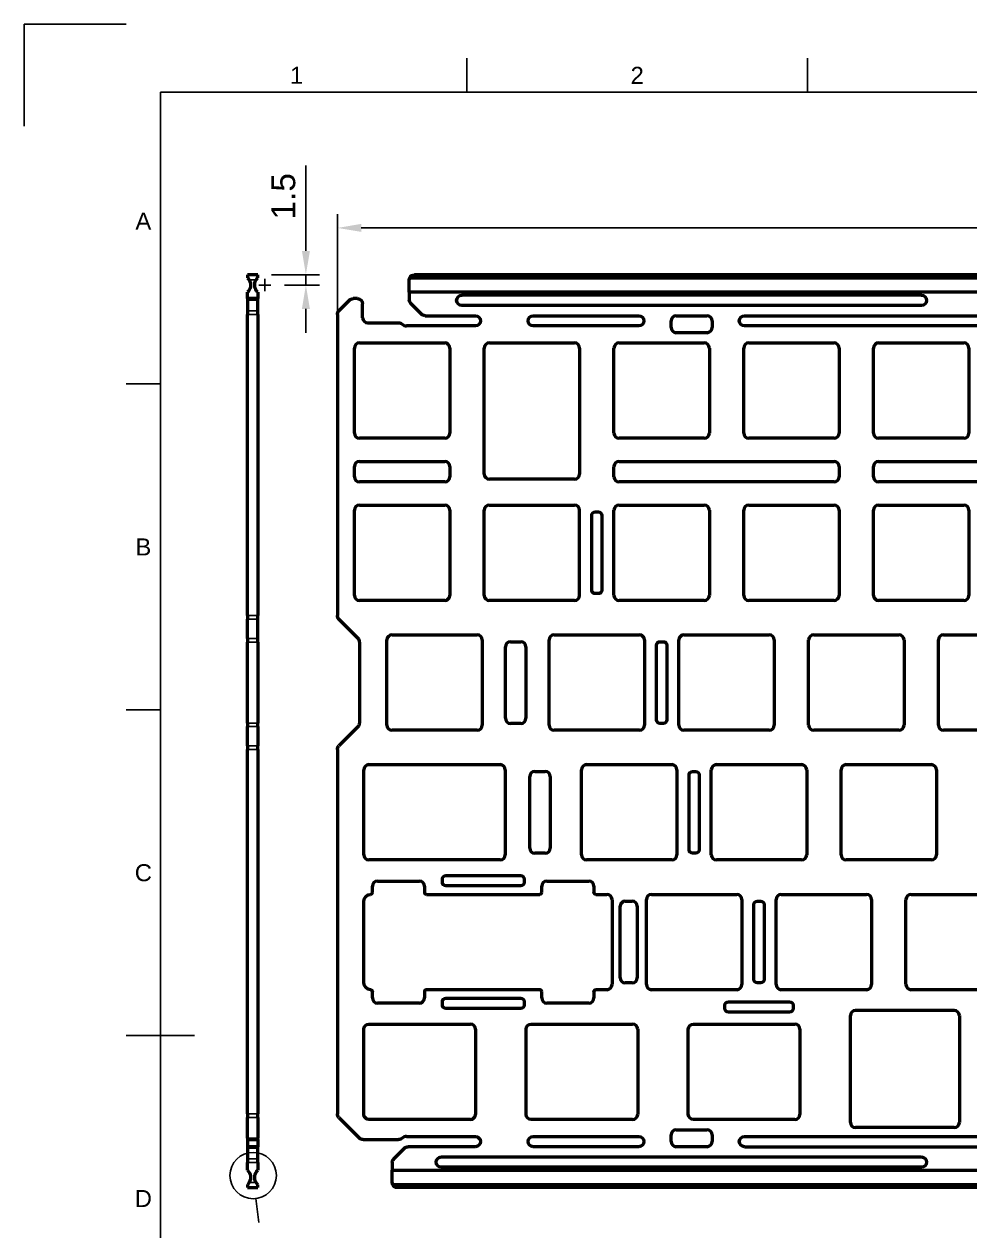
# Model space of a CAD drawing. Header units: millimetres. Extents: x 0 to 420, y 0 to 297.
# Drawn here: x 0 to 138.8, y 119.8 to 297 of the extents above; entities that cross this region are included whole.
import ezdxf
from ezdxf.enums import TextEntityAlignment as Align

# ---------------------------------------------------------------- set-up
doc = ezdxf.new("R2010")
doc.units = ezdxf.units.MM
doc.header["$LTSCALE"] = 0.75
doc.linetypes.add('CENTER2', pattern=[28.575, 19.05, -3.175, 3.175, -3.175])
for name, color, linetype, lineweight in [('Annotations', 7, 'Continuous', 25), ('Border', 7, 'Continuous', 25), ('Center Lines', 7, 'CENTER2', 25), ('Dimensions', 7, 'Continuous', 25), ('Visible', 7, 'Continuous', 50), ('Visible Narrow', 7, 'Continuous', 25)]:
    doc.layers.add(name, color=color, linetype=linetype, lineweight=lineweight)
doc.styles.add('FusionTitle', font='ARIALUNI.ttf')
doc.styles.get("Standard").update_dxf_attribs({"font": 'ARIALUNI.ttf'})
doc.dimstyles.new('ISO-25', dxfattribs={"dimtxt": 3.5, "dimasz": 3.5, "dimexe": 2, "dimexo": 2, "dimgap": 1.5, "dimtad": 1, "dimdsep": 46, "dimtxsty": 'Standard', "dimcen": 0, "dimclrd": 256, "dimclre": 256, "dimclrt": 256, "dimazin": 2, "dimtp": 0.1, "dimtm": 0.1, "dimtfac": 0.714, "dimtmove": 0, "dimatfit": 3, "dimfxl": 1, "dimarcsym": 0})

# ---------------------------------------------------------------- blocks, each defined once
blk = doc.blocks.new('ISO_A3_SHEET')
at = {"layer": 'Border'}
for p, q in [((15, 297), (0, 297)), ((0, 297), (0, 282)), ((65, 292), (65, 287)), ((115, 292), (115, 287)), ((410, 287), (20, 287)), ((20, 287), (20, 10)), ((15, 244.16666), (20, 244.16666)), ((15, 196.33333), (20, 196.33333)), ((15, 148.5), (25, 148.5))]:
    blk.add_line(p, q, dxfattribs=at)
at = {"layer": 'Border', "style": 'FusionTitle'}
for s, p in [('1', (40, 289.5)), ('2', (90, 289.5)), ('A', (17.5, 268.08333)), ('B', (17.5, 220.25)), ('C', (17.5, 172.41667)), ('D', (17.5, 124.58334))]:
    blk.add_text(s, height=2.5, dxfattribs=at).set_placement(p, align=Align.MIDDLE)
blk = doc.blocks.new('*U4')
at = {"layer": 'Center Lines', "color": 0, "linetype": 'Continuous', "ltscale": 0.75}
for p, q in [((-0.89, 0), (0.89, 0)), ((0, -0.89), (0, 0.89))]:
    blk.add_line(p, q, dxfattribs=at)
blk = doc.blocks.new('*D8')
at = {"layer": 'Defpoints', "color": 0}
for p in [(34.29, 260.2), (36.24, 258.7), (41.36, 260.2)]:
    blk.add_point(p, dxfattribs=at)
at = {"layer": 'Dimensions', "lineweight": -2}
for p, q in [((41.36, 263.7), (41.36, 276.26)), ((36.29, 260.2), (43.36, 260.2)), ((38.24, 258.7), (43.36, 258.7)), ((41.36, 258.7), (41.36, 260.2)), ((41.36, 255.2), (41.36, 251.7))]:
    blk.add_line(p, q, dxfattribs=at)
at = {"layer": 'Dimensions'}
for points in [[(40.78, 263.7), (41.95, 263.7), (41.36, 260.2)], [(40.78, 255.2), (41.95, 255.2), (41.36, 258.7)]]:
    blk.add_solid(points, dxfattribs=at)
at = {"layer": 'Dimensions', "insert": (38.07, 271.73), "char_height": 3.5, "attachment_point": 5, "rotation": 90}
blk.add_mtext('1.5', dxfattribs=at)
blk = doc.blocks.new('*D20')
at = {"lineweight": -2}
for p, q in [((45.99, 234.27), (45.99, 269.08)), ((393.6, 234.27), (393.6, 269.08)), ((49.49, 267.08), (390.1, 267.08))]:
    blk.add_line(p, q, dxfattribs=at)
for points in [[(49.49, 267.67), (49.49, 266.5), (45.99, 267.08)], [(390.1, 267.67), (390.1, 266.5), (393.6, 267.08)]]:
    blk.add_solid(points)
at = {"layer": 'Defpoints', "color": 0}
for p in [(393.6, 267.08), (45.99, 232.27, 0.75), (393.6, 232.27, 0.75)]:
    blk.add_point(p, dxfattribs=at)
at = {"insert": (219.8, 270.33), "char_height": 3.5, "attachment_point": 5}
blk.add_mtext('347.61', dxfattribs=at)

msp = doc.modelspace()

# ---------------------------------------------------------------- linework, layer by layer
at = {"layer": 'Annotations', "linetype": 'Continuous', "lineweight": 25}
msp.add_line((34.027, 124.577), (34.443, 121.083), dxfattribs=at)
msp.add_circle((33.623, 127.955), 3.403, dxfattribs=at)
at = {"layer": 'Visible', "extrusion": (1, -2e-16, 2.966e-13)}
for p, q in [((34.292, 260.197, 162.506), (32.792, 260.197, 162.506)), ((32.792, 256.697, 163.256), (32.792, 257.626, 163.256)), ((34.292, 257.626, 163.256), (34.292, 256.697, 163.256)), ((34.292, 256.697, 171.496), (32.792, 256.697, 171.496)), ((32.792, 256.477, 172.026), (32.792, 254.917, 173.587)), ((34.292, 254.917, 173.587), (34.292, 256.477, 172.026)), ((32.792, 210.158, 173.806), (32.792, 254.386, 173.806)), ((34.292, 254.386, 173.806), (34.292, 210.158, 173.806)), ((32.792, 206.804, 170.763), (32.792, 209.627, 173.587)), ((34.292, 206.804, 170.763), (34.292, 209.627, 173.587)), ((32.792, 194.395, 170.544), (32.792, 206.274, 170.544)), ((34.292, 206.274, 170.544), (34.292, 194.395, 170.544)), ((32.792, 191.042, 173.587), (32.792, 193.865, 170.763)), ((34.292, 193.865, 170.763), (34.292, 191.042, 173.587)), ((32.792, 136.995, 173.806), (32.792, 190.511, 173.806)), ((34.292, 190.511, 173.806), (34.292, 136.995, 173.806)), ((32.792, 133.454, 170.576), (32.792, 136.465, 173.587)), ((34.292, 136.465, 173.587), (34.292, 133.454, 170.576)), ((32.792, 133.235, 170.046), (34.292, 133.235, 170.046)), ((34.292, 132.185, 163.425), (32.792, 132.185, 163.425)), ((32.792, 131.965, 163.955), (32.792, 130.384, 165.537)), ((34.292, 130.384, 165.537), (34.292, 131.965, 163.955)), ((32.792, 128.756, 165.756), (32.792, 129.853, 165.756)), ((34.292, 129.853, 165.756), (34.292, 128.756, 165.756)), ((32.792, 126.185, 165.006), (34.292, 126.185, 165.006))]:
    msp.add_line(p, q, dxfattribs=at)
at = {"layer": 'Visible'}
for p, q in [((56.613, 259.768, 0.75), (382.981, 259.768, 0.75)), ((382.304, 260.197, 0.75), (57.291, 260.197, 0.75)), ((216.787, 257.626, 0.75), (56.541, 257.626, 0.75)), ((56.541, 257.626, 0.75), (56.541, 256.528, 0.75)), ((131.741, 257.197, 0.75), (64.241, 257.197, 0.75)), ((46.211, 254.917, 0.75), (47.771, 256.477, 0.75)), ((48.941, 256.697, 0.75), (48.302, 256.697, 0.75)), ((49.691, 253.897, 0.75), (49.691, 255.947, 0.75)), ((58.342, 254.417, 0.75), (56.761, 255.998, 0.75)), ((131.741, 255.697, 0.75), (64.241, 255.697, 0.75)), ((45.991, 254.386, 0.75), (45.991, 210.158, 0.75)), ((58.872, 254.197, 0.75), (66.241, 254.197, 0.75)), ((74.741, 254.197, 0.75), (90.241, 254.197, 0.75)), ((94.991, 252.447, 0.75), (94.991, 253.447, 0.75)), ((95.741, 254.197, 0.75), (100.241, 254.197, 0.75)), ((100.991, 253.447, 0.75), (100.991, 252.447, 0.75)), ((105.741, 254.197, 0.75), (167.394, 254.197, 0.75)), ((50.441, 253.147, 0.75), (54.977, 253.147, 0.75)), ((66.241, 252.697, 0.75), (56.148, 252.697, 0.75)), ((90.241, 252.697, 0.75), (74.741, 252.697, 0.75)), ((100.241, 251.697, 0.75), (95.741, 251.697, 0.75)), ((167.394, 252.697, 0.75), (105.741, 252.697, 0.75)), ((49.241, 250.197, 0.75), (61.741, 250.197, 0.75)), ((68.293, 250.197, 0.75), (80.793, 250.197, 0.75)), ((87.341, 250.197, 0.75), (99.841, 250.197, 0.75)), ((106.391, 250.197, 0.75), (118.891, 250.197, 0.75)), ((125.441, 250.197, 0.75), (137.941, 250.197, 0.75)), ((48.491, 236.947, 0.75), (48.491, 249.447, 0.75)), ((62.491, 249.447, 0.75), (62.491, 236.947, 0.75)), ((67.543, 230.947, 0.75), (67.543, 249.447, 0.75)), ((81.543, 249.447, 0.75), (81.543, 230.947, 0.75)), ((86.591, 236.947, 0.75), (86.591, 249.447, 0.75)), ((100.591, 249.447, 0.75), (100.591, 236.947, 0.75)), ((105.641, 236.947, 0.75), (105.641, 249.447, 0.75)), ((119.641, 249.447, 0.75), (119.641, 236.947, 0.75)), ((124.691, 236.947, 0.75), (124.691, 249.447, 0.75)), ((138.691, 249.447, 0.75), (138.691, 236.947, 0.75)), ((61.741, 236.197, 0.75), (49.241, 236.197, 0.75)), ((99.841, 236.197, 0.75), (87.341, 236.197, 0.75)), ((118.891, 236.197, 0.75), (106.391, 236.197, 0.75)), ((137.941, 236.197, 0.75), (125.441, 236.197, 0.75)), ((49.241, 232.791, 0.75), (61.741, 232.791, 0.75)), ((87.341, 232.791, 0.75), (118.891, 232.791, 0.75)), ((125.441, 232.791, 0.75), (156.991, 232.791, 0.75)), ((48.491, 230.541, 0.75), (48.491, 232.041, 0.75)), ((62.491, 232.041, 0.75), (62.491, 230.541, 0.75)), ((86.591, 230.541, 0.75), (86.591, 232.041, 0.75)), ((119.641, 232.041, 0.75), (119.641, 230.541, 0.75)), ((124.691, 230.541, 0.75), (124.691, 232.041, 0.75)), ((61.741, 229.791, 0.75), (49.241, 229.791, 0.75)), ((80.793, 230.197, 0.75), (68.293, 230.197, 0.75)), ((118.891, 229.791, 0.75), (87.341, 229.791, 0.75)), ((156.991, 229.791, 0.75), (125.441, 229.791, 0.75)), ((48.491, 213.135, 0.75), (48.491, 225.635, 0.75)), ((49.241, 226.385, 0.75), (61.741, 226.385, 0.75)), ((62.491, 225.635, 0.75), (62.491, 213.135, 0.75)), ((67.541, 213.135, 0.75), (67.541, 225.635, 0.75)), ((68.291, 226.385, 0.75), (80.791, 226.385, 0.75)), ((81.541, 213.135, 0.75), (81.541, 225.635, 0.75)), ((83.816, 225.385, 0.75), (84.316, 225.385, 0.75)), ((86.591, 213.135, 0.75), (86.591, 225.635, 0.75)), ((87.341, 226.385, 0.75), (99.841, 226.385, 0.75)), ((100.591, 225.635, 0.75), (100.591, 213.135, 0.75)), ((105.641, 213.135, 0.75), (105.641, 225.635, 0.75)), ((106.391, 226.385, 0.75), (118.891, 226.385, 0.75)), ((119.641, 225.635, 0.75), (119.641, 213.135, 0.75)), ((124.691, 213.135, 0.75), (124.691, 225.635, 0.75)), ((125.441, 226.385, 0.75), (137.941, 226.385, 0.75)), ((138.691, 225.635, 0.75), (138.691, 213.135, 0.75)), ((83.316, 213.885, 0.75), (83.316, 224.885, 0.75)), ((84.816, 224.885, 0.75), (84.816, 213.885, 0.75)), ((84.316, 213.385, 0.75), (83.816, 213.385, 0.75)), ((61.741, 212.385, 0.75), (49.241, 212.385, 0.75)), ((80.791, 212.385, 0.75), (68.291, 212.385, 0.75)), ((99.841, 212.385, 0.75), (87.341, 212.385, 0.75)), ((118.891, 212.385, 0.75), (106.391, 212.385, 0.75)), ((137.941, 212.385, 0.75), (125.441, 212.385, 0.75)), ((49.034, 206.804, 0.75), (46.211, 209.627, 0.75)), ((54.004, 207.335, 0.75), (66.504, 207.335, 0.75)), ((77.816, 207.335, 0.75), (90.316, 207.335, 0.75)), ((96.866, 207.335, 0.75), (109.366, 207.335, 0.75)), ((115.916, 207.335, 0.75), (128.416, 207.335, 0.75)), ((134.966, 207.335, 0.75), (147.466, 207.335, 0.75)), ((49.254, 206.274, 0.75), (49.254, 194.395, 0.75)), ((53.254, 194.085, 0.75), (53.254, 206.585, 0.75)), ((67.254, 206.585, 0.75), (67.254, 194.085, 0.75)), ((70.66, 195.085, 0.75), (70.66, 205.585, 0.75)), ((71.41, 206.335, 0.75), (72.91, 206.335, 0.75)), ((73.66, 205.585, 0.75), (73.66, 195.085, 0.75)), ((77.066, 194.085, 0.75), (77.066, 206.585, 0.75)), ((91.066, 206.585, 0.75), (91.066, 194.085, 0.75)), ((92.841, 194.835, 0.75), (92.841, 205.835, 0.75)), ((93.341, 206.335, 0.75), (93.841, 206.335, 0.75)), ((94.341, 205.835, 0.75), (94.341, 194.835, 0.75)), ((96.116, 194.085, 0.75), (96.116, 206.585, 0.75)), ((110.116, 206.585, 0.75), (110.116, 194.085, 0.75)), ((115.166, 194.085, 0.75), (115.166, 206.585, 0.75)), ((129.166, 206.585, 0.75), (129.166, 194.085, 0.75)), ((134.216, 194.085, 0.75), (134.216, 206.585, 0.75)), ((49.034, 193.865, 0.75), (46.211, 191.042, 0.75)), ((66.504, 193.335, 0.75), (54.004, 193.335, 0.75)), ((72.91, 194.335, 0.75), (71.41, 194.335, 0.75)), ((90.316, 193.335, 0.75), (77.816, 193.335, 0.75)), ((93.841, 194.335, 0.75), (93.341, 194.335, 0.75)), ((109.366, 193.335, 0.75), (96.866, 193.335, 0.75)), ((128.416, 193.335, 0.75), (115.916, 193.335, 0.75)), ((147.466, 193.335, 0.75), (134.966, 193.335, 0.75)), ((45.991, 190.511, 0.75), (45.991, 136.995, 0.75)), ((50.624, 188.285, 0.75), (69.886, 188.285, 0.75)), ((82.579, 188.285, 0.75), (95.079, 188.285, 0.75)), ((101.629, 188.285, 0.75), (114.129, 188.285, 0.75)), ((120.679, 188.285, 0.75), (133.179, 188.285, 0.75)), ((49.874, 175.035, 0.75), (49.874, 187.535, 0.75)), ((70.636, 187.535, 0.75), (70.636, 175.035, 0.75)), ((74.232, 176.035, 0.75), (74.232, 186.535, 0.75)), ((74.982, 187.285, 0.75), (76.482, 187.285, 0.75)), ((77.232, 186.535, 0.75), (77.232, 176.035, 0.75)), ((81.829, 175.035, 0.75), (81.829, 187.535, 0.75)), ((95.829, 187.535, 0.75), (95.829, 175.035, 0.75)), ((97.604, 175.785, 0.75), (97.604, 186.785, 0.75)), ((98.104, 187.285, 0.75), (98.604, 187.285, 0.75)), ((99.104, 186.785, 0.75), (99.104, 175.785, 0.75)), ((100.879, 175.035, 0.75), (100.879, 187.535, 0.75)), ((114.879, 187.535, 0.75), (114.879, 175.035, 0.75)), ((119.929, 175.035, 0.75), (119.929, 187.535, 0.75)), ((133.929, 187.535, 0.75), (133.929, 175.035, 0.75)), ((69.886, 174.285, 0.75), (50.624, 174.285, 0.75)), ((76.482, 175.285, 0.75), (74.982, 175.285, 0.75)), ((95.079, 174.285, 0.75), (82.579, 174.285, 0.75)), ((98.604, 175.285, 0.75), (98.104, 175.285, 0.75)), ((114.129, 174.285, 0.75), (101.629, 174.285, 0.75)), ((133.179, 174.285, 0.75), (120.679, 174.285, 0.75)), ((61.897, 171.985, 0.75), (72.897, 171.985, 0.75)), ((51.118, 169.533, 0.75), (51.118, 170.447, 0.75)), ((51.868, 171.197, 0.75), (58.023, 171.197, 0.75)), ((58.773, 170.447, 0.75), (58.773, 169.535, 0.75)), ((61.397, 170.985, 0.75), (61.397, 171.485, 0.75)), ((72.897, 170.485, 0.75), (61.897, 170.485, 0.75)), ((73.397, 171.485, 0.75), (73.397, 170.985, 0.75)), ((75.994, 169.535, 0.75), (75.994, 170.447, 0.75)), ((76.744, 171.197, 0.75), (82.899, 171.197, 0.75)), ((83.649, 170.447, 0.75), (83.649, 169.535, 0.75)), ((59.073, 169.235, 0.75), (75.694, 169.235, 0.75)), ((83.949, 169.235, 0.75), (85.554, 169.235, 0.75)), ((86.304, 168.485, 0.75), (86.304, 155.985, 0.75)), ((91.354, 155.985, 0.75), (91.354, 168.485, 0.75)), ((92.104, 169.235, 0.75), (104.604, 169.235, 0.75)), ((105.354, 168.485, 0.75), (105.354, 155.985, 0.75)), ((110.404, 155.985, 0.75), (110.404, 168.485, 0.75)), ((111.154, 169.235, 0.75), (123.654, 169.235, 0.75)), ((124.404, 168.485, 0.75), (124.404, 155.985, 0.75)), ((129.454, 155.985, 0.75), (129.454, 168.485, 0.75)), ((130.204, 169.235, 0.75), (142.704, 169.235, 0.75)), ((49.874, 156.235, 0.75), (49.874, 168.235, 0.75)), ((87.501, 156.985, 0.75), (87.501, 167.485, 0.75)), ((88.251, 168.235, 0.75), (89.251, 168.235, 0.75)), ((90.001, 167.485, 0.75), (90.001, 156.985, 0.75)), ((107.129, 156.735, 0.75), (107.129, 167.735, 0.75)), ((107.629, 168.235, 0.75), (108.129, 168.235, 0.75)), ((108.629, 167.735, 0.75), (108.629, 156.735, 0.75)), ((89.251, 156.235, 0.75), (88.251, 156.235, 0.75)), ((108.129, 156.235, 0.75), (107.629, 156.235, 0.75)), ((51.118, 154.023, 0.75), (51.118, 154.936, 0.75)), ((58.773, 154.935, 0.75), (58.773, 154.023, 0.75)), ((75.694, 155.235, 0.75), (59.073, 155.235, 0.75)), ((75.994, 154.023, 0.75), (75.994, 154.935, 0.75)), ((83.649, 154.935, 0.75), (83.649, 154.023, 0.75)), ((85.554, 155.235, 0.75), (83.949, 155.235, 0.75)), ((104.604, 155.235, 0.75), (92.104, 155.235, 0.75)), ((123.654, 155.235, 0.75), (111.154, 155.235, 0.75)), ((142.704, 155.235, 0.75), (130.204, 155.235, 0.75)), ((58.023, 153.273, 0.75), (51.868, 153.273, 0.75)), ((61.397, 152.985, 0.75), (61.397, 153.485, 0.75)), ((61.897, 153.985, 0.75), (72.897, 153.985, 0.75)), ((72.897, 152.485, 0.75), (61.897, 152.485, 0.75)), ((73.397, 153.485, 0.75), (73.397, 152.985, 0.75)), ((82.899, 153.273, 0.75), (76.744, 153.273, 0.75)), ((102.879, 152.46, 0.75), (102.879, 152.96, 0.75)), ((103.379, 153.46, 0.75), (112.379, 153.46, 0.75)), ((112.879, 152.96, 0.75), (112.879, 152.46, 0.75)), ((112.379, 151.96, 0.75), (103.379, 151.96, 0.75)), ((121.295, 135.735, 0.75), (121.295, 151.435, 0.75)), ((136.545, 152.185, 0.75), (122.045, 152.185, 0.75)), ((137.295, 151.435, 0.75), (137.295, 135.735, 0.75)), ((49.874, 136.935, 0.75), (49.874, 149.435, 0.75)), ((50.624, 150.185, 0.75), (65.505, 150.185, 0.75)), ((66.255, 149.438, 0.75), (66.255, 136.93, 0.75)), ((73.686, 136.935, 0.75), (73.686, 149.435, 0.75)), ((74.436, 150.185, 0.75), (89.318, 150.185, 0.75)), ((90.068, 149.438, 0.75), (90.068, 136.93, 0.75)), ((97.499, 136.935, 1.5), (97.499, 149.435, 1.5)), ((98.249, 150.185, 1.5), (113.131, 150.185, 1.5)), ((113.881, 149.438, 1.5), (113.881, 136.93, 1.5)), ((46.211, 136.465, 0.75), (49.221, 133.454, 0.75)), ((65.505, 136.185, 0.75), (50.624, 136.185, 0.75)), ((89.318, 136.185, 0.75), (74.436, 136.185, 0.75)), ((95.741, 134.685, 0.75), (100.241, 134.685, 0.75)), ((113.131, 136.185, 1.5), (98.249, 136.185, 1.5)), ((136.545, 134.985, 0.75), (122.045, 134.985, 0.75)), ((49.752, 133.235, 0.75), (54.977, 133.235, 0.75)), ((56.148, 133.685, 0.75), (66.241, 133.685, 0.75)), ((74.741, 133.685, 0.75), (90.241, 133.685, 0.75)), ((94.991, 132.935, 0.75), (94.991, 133.935, 0.75)), ((100.991, 133.935, 0.75), (100.991, 132.935, 0.75)), ((105.741, 133.685, 0.75), (167.394, 133.685, 0.75)), ((54.261, 130.384, 0.75), (55.842, 131.965, 0.75)), ((66.241, 132.185, 0.75), (56.372, 132.185, 0.75)), ((90.241, 132.185, 0.75), (74.741, 132.185, 0.75)), ((100.241, 132.185, 0.75), (95.741, 132.185, 0.75)), ((105.741, 132.185, 0.75), (167.394, 132.185, 0.75)), ((54.041, 129.853, 0.75), (54.041, 128.756, 0.75)), ((61.241, 130.685, 0.75), (131.741, 130.685, 0.75)), ((54.041, 128.756, 0.75), (216.797, 128.756, 0.75)), ((131.741, 129.185, 0.75), (61.241, 129.185, 0.75)), ((385.481, 126.613, 0.75), (54.113, 126.613, 0.75)), ((384.804, 126.185, 0.75), (54.791, 126.185, 0.75))]:
    msp.add_line(p, q, dxfattribs=at)
at = {"layer": 'Visible', "extrusion": (1, -2e-16, 2.966e-13)}
for centre, start, end in [((259.447, 162.506, 32.792), 0, 64.64119), ((255.947, 171.496, 32.792), 0, 45), ((254.386, 173.056, 32.792), 45, 90), ((210.158, 173.056, 32.792), 90, 135), ((206.274, 171.294, 34.292), 270, 315), ((194.395, 171.294, 34.292), 225, 270), ((190.511, 173.056, 32.792), 45, 90), ((136.995, 173.056, 32.792), 90, 135), ((133.985, 170.046, 32.792), 135, 180), ((131.435, 163.425, 32.792), 0, 45), ((129.853, 165.006, 32.792), 45, 90), ((126.935, 165.006, 32.792), 115.35881, 180)]:
    msp.add_arc(centre, 0.75, start, end, dxfattribs=at)
at = {"layer": 'Visible', "extrusion": (2.966e-13, -2e-16, -1)}
for centre, start, end in [((-31.742, 258.697, -163.256), 150, 225.573), ((-35.342, 258.697, -163.256), 314.427, 30), ((-31.742, 127.685, -165.756), 134.427, 210), ((-35.342, 127.685, -165.756), 330, 45.573)]:
    msp.add_arc(centre, 1.5, start, end, dxfattribs=at)
at = {"layer": 'Visible', "extrusion": (-1, 1.12e-14, -2.966e-13)}
for centre, start, end in [((-259.447, 162.506, -34.292), 115.35881, 180), ((-255.947, 171.496, -34.292), 135, 180), ((-254.386, 173.056, -34.292), 90, 135), ((-210.158, 173.056, -34.292), 45, 90), ((-206.274, 171.294, -32.792), 225, 270), ((-194.395, 171.294, -32.792), 270, 315), ((-190.511, 173.056, -34.292), 90, 135), ((-136.995, 173.056, -34.292), 45, 90), ((-132.935, 153.556, -32.792), 246.42182, 0), ((-133.985, 170.046, -34.292), 0, 45), ((-132.935, 153.556, -34.292), 246.42182, 0), ((-131.435, 163.425, -34.292), 135, 180), ((-129.853, 165.006, -34.292), 90, 135), ((-126.935, 165.006, -34.292), 0, 64.64119)]:
    msp.add_arc(centre, 0.75, start, end, dxfattribs=at)
at = {"layer": 'Visible', "extrusion": (1, 0, 0)}
for centre, start, end in [((258.697, 1.8, 56.541), 224.427, 300), ((127.685, 1.8, 54.041), 240, 315.573)]:
    msp.add_arc(centre, 1.5, start, end, dxfattribs=at)
at = {"layer": 'Visible', "extrusion": (0, 1.1e-14, -1)}
for centre, radius, start, end in [((-57.291, 259.447, -0.75), 0.75, 25.35881, 90), ((-64.241, 256.447, -0.75), 0.75, 270, 90), ((-131.741, 256.447, -0.75), 0.75, 90, 270), ((-48.302, 255.947, -0.75), 0.75, 45, 90), ((-48.941, 255.947, -0.75), 0.75, 90, 180), ((-57.291, 256.528, -0.75), 0.75, 315, 0), ((-46.741, 254.386, -0.75), 0.75, 0, 45), ((-58.872, 254.947, -0.75), 0.75, 270, 315), ((-66.241, 253.447, -0.75), 0.75, 90, 270), ((-74.741, 253.447, -0.75), 0.75, 270, 90), ((-90.241, 253.447, -0.75), 0.75, 90, 270), ((-105.741, 253.447, -0.75), 0.75, 270, 90), ((-54.977, 252.397, -0.75), 0.75, 90, 132.02463), ((-83.816, 224.885, -0.75), 0.5, 0, 90), ((-84.316, 224.885, -0.75), 0.5, 90, 180), ((-83.816, 213.885, -0.75), 0.5, 270, 0), ((-84.316, 213.885, -0.75), 0.5, 180, 270), ((-46.741, 210.158, -0.75), 0.75, 315, 0), ((-93.341, 205.835, -0.75), 0.5, 0, 90), ((-93.841, 205.835, -0.75), 0.5, 90, 180), ((-93.341, 194.835, -0.75), 0.5, 270, 0), ((-93.841, 194.835, -0.75), 0.5, 180, 270), ((-46.741, 190.511, -0.75), 0.75, 0, 45), ((-98.104, 186.785, -0.75), 0.5, 0, 90), ((-98.604, 186.785, -0.75), 0.5, 90, 180), ((-98.104, 175.785, -0.75), 0.5, 270, 0), ((-98.604, 175.785, -0.75), 0.5, 180, 270), ((-61.897, 171.485, -0.75), 0.5, 0, 90), ((-72.897, 171.485, -0.75), 0.5, 90, 180), ((-61.897, 170.985, -0.75), 0.5, 270, 0), ((-72.897, 170.985, -0.75), 0.5, 180, 270), ((-50.874, 168.235, -0.75), 1, 0, 87.55761), ((-50.818, 169.533, -0.75), 0.3, 180, 267.55761), ((-83.949, 169.535, -0.75), 0.3, 270, 0), ((-107.629, 167.735, -0.75), 0.5, 0, 90), ((-108.129, 167.735, -0.75), 0.5, 90, 180), ((-50.874, 156.235, -0.75), 1, 272.44239, 0), ((-107.629, 156.735, -0.75), 0.5, 270, 0), ((-108.129, 156.735, -0.75), 0.5, 180, 270), ((-50.818, 154.936, -0.75), 0.3, 92.44239, 180), ((-83.949, 154.935, -0.75), 0.3, 0, 90), ((-61.897, 153.485, -0.75), 0.5, 0, 90), ((-61.897, 152.985, -0.75), 0.5, 270, 0), ((-72.897, 153.485, -0.75), 0.5, 90, 180), ((-72.897, 152.985, -0.75), 0.5, 180, 270), ((-103.379, 152.96, -0.75), 0.5, 0, 90), ((-103.379, 152.46, -0.75), 0.5, 270, 0), ((-112.379, 152.96, -0.75), 0.5, 90, 180), ((-112.379, 152.46, -0.75), 0.5, 180, 270), ((-50.624, 149.435, -0.75), 0.75, 360, 90), ((-74.436, 149.435, -0.75), 0.75, 360, 90), ((-98.249, 149.435, -1.5), 0.75, 360, 90), ((-46.741, 136.995, -0.75), 0.75, 315, 0), ((-50.624, 136.935, -0.75), 0.75, 270, 360), ((-74.436, 136.935, -0.75), 0.75, 270, 360), ((-98.249, 136.935, -1.5), 0.75, 270, 360), ((-49.752, 133.985, -0.75), 0.75, 270, 315), ((-54.977, 133.985, -0.75), 0.75, 227.97537, 270), ((-66.241, 132.935, -0.75), 0.75, 90, 270), ((-74.741, 132.935, -0.75), 0.75, 270, 90), ((-90.241, 132.935, -0.75), 0.75, 90, 270), ((-105.741, 132.935, -0.75), 0.75, 270, 90), ((-56.372, 131.435, -0.75), 0.75, 45, 90), ((-54.791, 129.853, -0.75), 0.75, 0, 45), ((-61.241, 129.935, -0.75), 0.75, 270, 90), ((-131.741, 129.935, -0.75), 0.75, 90, 270), ((-54.791, 126.935, -0.75), 0.75, 270, 334.64119)]:
    msp.add_arc(centre, radius, start, end, dxfattribs=at)
at = {"layer": 'Visible'}
for centre, radius, start, end in [((50.441, 253.897, 0.75), 0.75, 180, 270), ((95.741, 253.447, 0.75), 0.75, 90, 180), ((100.241, 253.447, 0.75), 0.75, 0, 90), ((56.148, 253.697, 0.75), 1, 227.97537, 270), ((95.741, 252.447, 0.75), 0.75, 180, 270), ((100.241, 252.447, 0.75), 0.75, 270, 0), ((49.241, 249.447, 0.75), 0.75, 90, 180), ((61.741, 249.447, 0.75), 0.75, 0, 90), ((68.293, 249.447, 0.75), 0.75, 90, 180), ((80.793, 249.447, 0.75), 0.75, 360, 90), ((87.341, 249.447, 0.75), 0.75, 90, 180), ((99.841, 249.447, 0.75), 0.75, 0, 90), ((106.391, 249.447, 0.75), 0.75, 90, 180), ((118.891, 249.447, 0.75), 0.75, 0, 90), ((125.441, 249.447, 0.75), 0.75, 90, 180), ((137.941, 249.447, 0.75), 0.75, 0, 90), ((49.241, 236.947, 0.75), 0.75, 180, 270), ((61.741, 236.947, 0.75), 0.75, 270, 0), ((87.341, 236.947, 0.75), 0.75, 180, 270), ((99.841, 236.947, 0.75), 0.75, 270, 0), ((106.391, 236.947, 0.75), 0.75, 180, 270), ((118.891, 236.947, 0.75), 0.75, 270, 0), ((125.441, 236.947, 0.75), 0.75, 180, 270), ((137.941, 236.947, 0.75), 0.75, 270, 0), ((49.241, 232.041, 0.75), 0.75, 90, 180), ((61.741, 232.041, 0.75), 0.75, 0, 90), ((87.341, 232.041, 0.75), 0.75, 90, 180), ((118.891, 232.041, 0.75), 0.75, 0, 90), ((125.441, 232.041, 0.75), 0.75, 90, 180), ((49.241, 230.541, 0.75), 0.75, 180, 270), ((61.741, 230.541, 0.75), 0.75, 270, 0), ((68.293, 230.947, 0.75), 0.75, 180, 270), ((80.793, 230.947, 0.75), 0.75, 270, 360), ((87.341, 230.541, 0.75), 0.75, 180, 270), ((118.891, 230.541, 0.75), 0.75, 270, 0), ((125.441, 230.541, 0.75), 0.75, 180, 270), ((49.241, 225.635, 0.75), 0.75, 90, 180), ((61.741, 225.635, 0.75), 0.75, 0, 90), ((68.291, 225.635, 0.75), 0.75, 90, 180), ((80.791, 225.635, 0.75), 0.75, 0, 90), ((87.341, 225.635, 0.75), 0.75, 90, 180), ((99.841, 225.635, 0.75), 0.75, 0, 90), ((106.391, 225.635, 0.75), 0.75, 90, 180), ((118.891, 225.635, 0.75), 0.75, 0, 90), ((125.441, 225.635, 0.75), 0.75, 90, 180), ((137.941, 225.635, 0.75), 0.75, 0, 90), ((49.241, 213.135, 0.75), 0.75, 180, 270), ((61.741, 213.135, 0.75), 0.75, 270, 0), ((68.291, 213.135, 0.75), 0.75, 180, 270), ((80.791, 213.135, 0.75), 0.75, 270, 0), ((87.341, 213.135, 0.75), 0.75, 180, 270), ((99.841, 213.135, 0.75), 0.75, 270, 0), ((106.391, 213.135, 0.75), 0.75, 180, 270), ((118.891, 213.135, 0.75), 0.75, 270, 0), ((125.441, 213.135, 0.75), 0.75, 180, 270), ((137.941, 213.135, 0.75), 0.75, 270, 0), ((54.004, 206.585, 0.75), 0.75, 90, 180), ((66.504, 206.585, 0.75), 0.75, 0, 90), ((77.816, 206.585, 0.75), 0.75, 90, 180), ((90.316, 206.585, 0.75), 0.75, 0, 90), ((96.866, 206.585, 0.75), 0.75, 90, 180), ((109.366, 206.585, 0.75), 0.75, 0, 90), ((115.916, 206.585, 0.75), 0.75, 90, 180), ((128.416, 206.585, 0.75), 0.75, 0, 90), ((134.966, 206.585, 0.75), 0.75, 90, 180), ((48.504, 206.274, 0.75), 0.75, 0, 45), ((71.41, 205.585, 0.75), 0.75, 90, 180), ((72.91, 205.585, 0.75), 0.75, 0, 90), ((71.41, 195.085, 0.75), 0.75, 180, 270), ((72.91, 195.085, 0.75), 0.75, 270, 0), ((48.504, 194.395, 0.75), 0.75, 315, 0), ((54.004, 194.085, 0.75), 0.75, 180, 270), ((66.504, 194.085, 0.75), 0.75, 270, 0), ((77.816, 194.085, 0.75), 0.75, 180, 270), ((90.316, 194.085, 0.75), 0.75, 270, 0), ((96.866, 194.085, 0.75), 0.75, 180, 270), ((109.366, 194.085, 0.75), 0.75, 270, 0), ((115.916, 194.085, 0.75), 0.75, 180, 270), ((128.416, 194.085, 0.75), 0.75, 270, 0), ((134.966, 194.085, 0.75), 0.75, 180, 270), ((50.624, 187.535, 0.75), 0.75, 90, 180), ((69.886, 187.535, 0.75), 0.75, 0, 90), ((82.579, 187.535, 0.75), 0.75, 90, 180), ((95.079, 187.535, 0.75), 0.75, 0, 90), ((101.629, 187.535, 0.75), 0.75, 90, 180), ((114.129, 187.535, 0.75), 0.75, 0, 90), ((120.679, 187.535, 0.75), 0.75, 90, 180), ((133.179, 187.535, 0.75), 0.75, 0, 90), ((74.982, 186.535, 0.75), 0.75, 90, 180), ((76.482, 186.535, 0.75), 0.75, 0, 90), ((74.982, 176.035, 0.75), 0.75, 180, 270), ((76.482, 176.035, 0.75), 0.75, 270, 0), ((50.624, 175.035, 0.75), 0.75, 180, 270), ((69.886, 175.035, 0.75), 0.75, 270, 0), ((82.579, 175.035, 0.75), 0.75, 180, 270), ((95.079, 175.035, 0.75), 0.75, 270, 0), ((101.629, 175.035, 0.75), 0.75, 180, 270), ((114.129, 175.035, 0.75), 0.75, 270, 0), ((120.679, 175.035, 0.75), 0.75, 180, 270), ((133.179, 175.035, 0.75), 0.75, 270, 0), ((51.868, 170.447, 0.75), 0.75, 90, 180), ((58.023, 170.447, 0.75), 0.75, 0, 90), ((76.744, 170.447, 0.75), 0.75, 90, 180), ((82.899, 170.447, 0.75), 0.75, 0, 90), ((59.073, 169.535, 0.75), 0.3, 180, 270), ((75.694, 169.535, 0.75), 0.3, 270, 0), ((85.554, 168.485, 0.75), 0.75, 0, 90), ((92.104, 168.485, 0.75), 0.75, 90, 180), ((104.604, 168.485, 0.75), 0.75, 0, 90), ((111.154, 168.485, 0.75), 0.75, 90, 180), ((123.654, 168.485, 0.75), 0.75, 0, 90), ((130.204, 168.485, 0.75), 0.75, 90, 180), ((88.251, 167.485, 0.75), 0.75, 90, 180), ((89.251, 167.485, 0.75), 0.75, 0, 90), ((85.554, 155.985, 0.75), 0.75, 270, 0), ((88.251, 156.985, 0.75), 0.75, 180, 270), ((89.251, 156.985, 0.75), 0.75, 270, 0), ((92.104, 155.985, 0.75), 0.75, 180, 270), ((104.604, 155.985, 0.75), 0.75, 270, 0), ((111.154, 155.985, 0.75), 0.75, 180, 270), ((123.654, 155.985, 0.75), 0.75, 270, 0), ((130.204, 155.985, 0.75), 0.75, 180, 270), ((59.073, 154.935, 0.75), 0.3, 90, 180), ((75.694, 154.935, 0.75), 0.3, 0, 90), ((51.868, 154.023, 0.75), 0.75, 180, 270), ((58.023, 154.023, 0.75), 0.75, 270, 0), ((76.744, 154.023, 0.75), 0.75, 180, 270), ((82.899, 154.023, 0.75), 0.75, 270, 0), ((122.045, 151.435, 0.75), 0.75, 90, 180), ((136.545, 151.435, 0.75), 0.75, 0, 90), ((65.505, 149.435, 0.75), 0.75, 360, 90), ((89.318, 149.435, 0.75), 0.75, 360, 90), ((113.131, 149.435, 1.5), 0.75, 360, 90), ((65.505, 136.935, 0.75), 0.75, 270, 360), ((89.318, 136.935, 0.75), 0.75, 270, 360), ((113.131, 136.935, 1.5), 0.75, 270, 360), ((95.741, 133.935, 0.75), 0.75, 90, 180), ((100.241, 133.935, 0.75), 0.75, 0, 90), ((122.045, 135.735, 0.75), 0.75, 180, 270), ((136.545, 135.735, 0.75), 0.75, 270, 0), ((56.148, 132.685, 0.75), 1, 90, 132.02463), ((95.741, 132.935, 0.75), 0.75, 180, 270), ((100.241, 132.935, 0.75), 0.75, 270, 0)]:
    msp.add_arc(centre, radius, start, end, dxfattribs=at)
for points, knots in [([(32.792, 259.768, 163.184), (32.806, 259.755, 163.19), (32.819, 259.741, 163.196), (32.913, 259.642, 163.236), (32.985, 259.545, 163.256), (33.041, 259.447, 163.256)], [0.128205205, 0.128205205, 0.128205205, 0.128205205, 0.133798727, 0.133798727, 0.167804232, 0.167804232, 0.167804232, 0.167804232]), ([(34.043, 259.447, 163.256), (34.1, 259.545, 163.256), (34.172, 259.642, 163.236), (34.265, 259.741, 163.196), (34.279, 259.755, 163.19), (34.292, 259.768, 163.184)], [0.400891752, 0.400891752, 0.400891752, 0.400891752, 0.434897257, 0.434897257, 0.440490779, 0.440490779, 0.440490779, 0.440490779]), ([(56.541, 259.447, 0.501), (56.541, 259.545, 0.558), (56.561, 259.642, 0.63), (56.601, 259.741, 0.723), (56.607, 259.755, 0.736), (56.613, 259.768, 0.75)], [0.400891752, 0.400891752, 0.400891752, 0.400891752, 0.434897257, 0.434897257, 0.440490779, 0.440490779, 0.440490779, 0.440490779]), ([(33.041, 126.935, 165.756), (32.985, 126.836, 165.756), (32.913, 126.739, 165.736), (32.819, 126.64, 165.696), (32.806, 126.627, 165.69), (32.792, 126.613, 165.684)], [0.400834083, 0.400834083, 0.400834083, 0.400834083, 0.434839588, 0.434839588, 0.44043311, 0.44043311, 0.44043311, 0.44043311]), ([(34.292, 126.613, 165.684), (34.279, 126.627, 165.69), (34.265, 126.64, 165.696), (34.172, 126.739, 165.736), (34.1, 126.836, 165.756), (34.043, 126.935, 165.756)], [0.128205205, 0.128205205, 0.128205205, 0.128205205, 0.133798727, 0.133798727, 0.167804232, 0.167804232, 0.167804232, 0.167804232]), ([(54.113, 126.613, 0.75), (54.107, 126.627, 0.736), (54.101, 126.64, 0.723), (54.061, 126.739, 0.63), (54.041, 126.836, 0.558), (54.041, 126.935, 0.501)], [0.128205205, 0.128205205, 0.128205205, 0.128205205, 0.133798727, 0.133798727, 0.167804232, 0.167804232, 0.167804232, 0.167804232])]:
    msp.add_open_spline(points, degree=3, knots=knots, dxfattribs=at)
at = {"layer": 'Visible Narrow', "extrusion": (1, -2e-16, 2.966e-13)}
for p, q in [((33.041, 259.447, 163.256), (34.043, 259.447, 163.256)), ((32.792, 256.477, 172.026), (34.292, 256.477, 172.026)), ((34.292, 254.917, 173.587), (32.792, 254.917, 173.587)), ((32.792, 254.386, 173.806), (34.292, 254.386, 173.806)), ((34.292, 210.158, 173.806), (32.792, 210.158, 173.806)), ((32.792, 209.627, 173.587), (34.292, 209.627, 173.587)), ((34.292, 206.804, 170.763), (32.792, 206.804, 170.763)), ((32.792, 206.274, 170.544), (34.292, 206.274, 170.544)), ((34.292, 194.395, 170.544), (32.792, 194.395, 170.544)), ((32.792, 193.865, 170.763), (34.292, 193.865, 170.763)), ((34.292, 191.042, 173.587), (32.792, 191.042, 173.587)), ((32.792, 190.511, 173.806), (34.292, 190.511, 173.806)), ((34.292, 136.995, 173.806), (32.792, 136.995, 173.806)), ((32.792, 136.465, 173.587), (34.292, 136.465, 173.587)), ((34.292, 133.454, 170.576), (32.792, 133.454, 170.576)), ((32.792, 131.965, 163.955), (34.292, 131.965, 163.955)), ((34.292, 130.384, 165.537), (32.792, 130.384, 165.537)), ((32.792, 129.853, 165.756), (34.292, 129.853, 165.756)), ((34.043, 126.935, 165.756), (33.041, 126.935, 165.756))]:
    msp.add_line(p, q, dxfattribs=at)

# ---------------------------------------------------------------- block references
at = {"layer": 'Border'}
msp.add_blockref('ISO_A3_SHEET', (0, 0), dxfattribs=at)
at = {"layer": 'Center Lines', "ltscale": 0.75}
msp.add_blockref('*U4', (35.342, 258.697), dxfattribs=at)

# ---------------------------------------------------------------- dimensions: what is measured, and where the dimension line sits
dim = msp.add_linear_dim(base=(393.604, 267.082), p1=(45.991, 232.272, 0.75), p2=(393.604, 232.272, 0.75), dimstyle='ISO-25')
dim.commit()
dim.dimension.update_dxf_attribs({"geometry": '*D20', "text_midpoint": (219.797, 270.332)})
at = {"layer": 'Dimensions'}
dim = msp.add_linear_dim(base=(41.363, 260.197), p1=(36.235, 258.697), p2=(34.292, 260.197), angle=90, dimstyle='ISO-25', override={"dimlfac": 1, "dimclrd": 256, "dimclre": 256}, dxfattribs=at)
dim.commit()
dim.dimension.update_dxf_attribs({"geometry": '*D8', "text_midpoint": (38.075, 271.727)})

doc.saveas('drawing.dxf')
